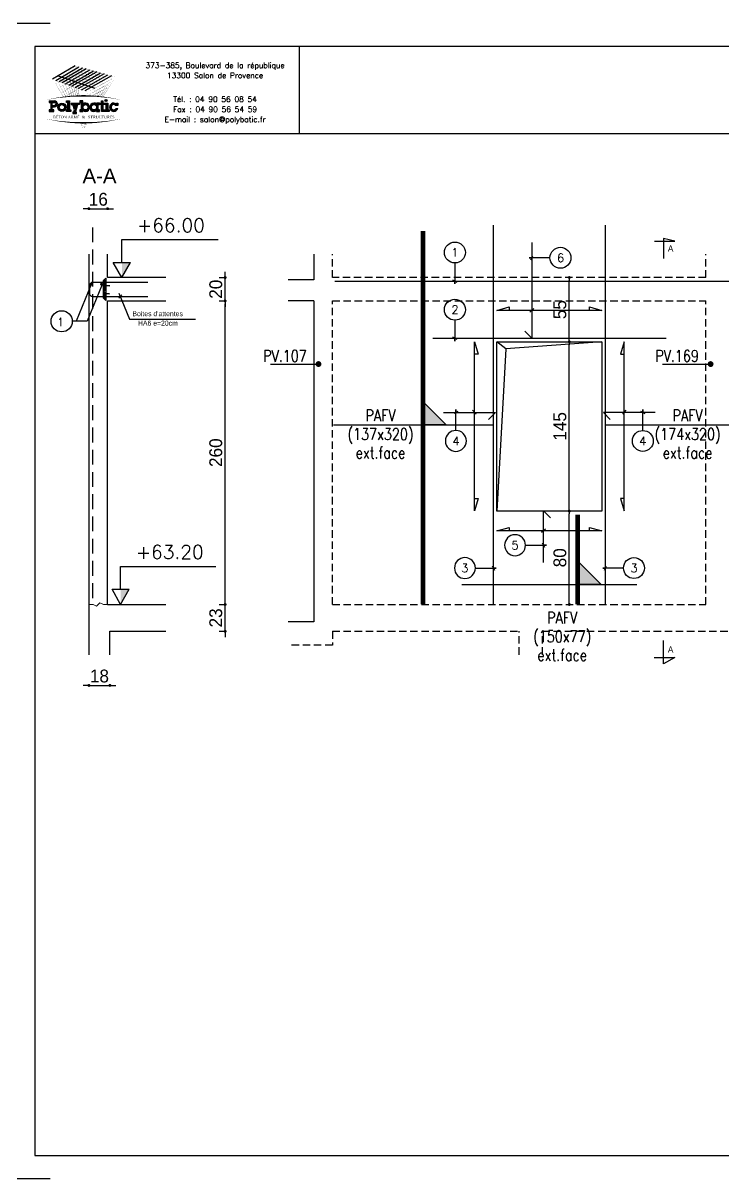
# Model space of a CAD drawing. Header units: metres. Extents: x -5618 to 118954, y -306 to 4637.
# Drawn here: x 21124 to 21724, y 604 to 1594 of the extents above; entities that cross this region are included whole.
import ezdxf
from ezdxf.enums import TextEntityAlignment as Align

# ---------------------------------------------------------------- set-up
doc = ezdxf.new("R2010")
doc.units = ezdxf.units.M
doc.linetypes.add('CACHE', pattern=[9.525, 6.35, -3.175])
doc.linetypes.add('CACHEX2', pattern=[19.05, 12.7, -6.35])
for name, color, linetype in [('COTATION', 1, 'Continuous'), ('GO-CARTOUCHE', 7, 'Continuous'), ('GO-FER-HA', 140, 'Continuous'), ('GO-TEXTE', 9, 'Continuous'), ('K_ENT_M_Building_V.76', 7, 'Continuous'), ('STR_COTATION', 1, 'Continuous'), ('STR_STA', 30, 'Continuous'), ('STR_TS', 22, 'Continuous'), ('STR_TS_TXT', 7, 'Continuous'), ('STR_VOI-POT', 6, 'Continuous')]:
    doc.layers.add(name, color=color, linetype=linetype)
doc.layers.add('Kofragna_forma', color=7, linetype='Continuous', lineweight=70)
doc.styles.add('GrDimensions', font='simplex.shx')
doc.styles.add('Lucida', font='LSANSI.TTF')
doc.styles.add('POLYBATIC', font='TIMES.TTF')
doc.styles.add('schéma', font='simplex.shx')
doc.styles.add('TEXTE', font='romans.shx')
doc.styles.add('TEXTE TS', font='romans.shx', dxfattribs={"width": 0.7, "oblique": 15})
doc.styles.add('TEXTEBA', font='ARIAL.TTF')
doc.dimstyles.new('COUPE-20', dxfattribs={"dimscale": 0.5, "dimtxt": 22, "dimasz": 5, "dimexe": 0.05, "dimexo": 0, "dimgap": 5, "dimtad": 1, "dimdec": 0, "dimdsep": 46, "dimtxsty": 'Standard', "dimblk1": 'DOT', "dimblk2": 'DOT', "dimsah": 1, "dimcen": 0, "dimdle": 150, "dimclrd": 1, "dimclre": 1, "dimclrt": 7, "dimadec": 0, "dimazin": 0, "dimtfac": 1, "dimtdec": 0, "dimtix": 1, "dimtmove": 2, "dimatfit": 3, "dimldrblk": 'DOT', "dimfxl": 0, "dimtvp": 1, "dimtolj": 1, "dimtzin": 0, "dimarcsym": 0})

# ---------------------------------------------------------------- blocks, each defined once
blk = doc.blocks.new('A$C492E529B')
for color, points in [(140, [(1.413, 0.725, 1), (1.563, 0.725, 1)]), (256, [(-0.938, 0.7), (-1.138, 0.7), (-1.138, 0.6), (-1.038, 0.6), (-1.038, 0.1), (-1.138, 0.1), (-1.138, 0), (-0.838, 0), (-0.838, 0.1), (-0.938, 0.1)]), (256, [(-0.367, 0.45), (-0.268, 0.45), (-0.268, 0.55), (-0.523, 0.55), (-0.523, 0.45), (-0.473, 0.45), (-0.543, 0.253), (-0.612, 0.45), (-0.562, 0.45), (-0.562, 0.55), (-0.818, 0.55), (-0.818, 0.45), (-0.718, 0.45), (-0.595, 0.101), (-0.648, -0.05), (-0.718, -0.05), (-0.718, -0.15), (-0.468, -0.15), (-0.468, -0.05), (-0.543, -0.05)]), (256, [(1.393, 0.55), (1.292, 0.55), (1.292, 0.7), (1.193, 0.7), (1.193, 0.55), (1.093, 0.55), (1.093, 0.45), (1.193, 0.45), (1.193, 0), (1.393, 0), (1.393, 0.1), (1.292, 0.1), (1.292, 0.45), (1.393, 0.45)]), (256, [(1.613, 0.55), (1.413, 0.55), (1.413, 0.45), (1.513, 0.45), (1.513, 0.1), (1.413, 0.1), (1.413, 0), (1.712, 0), (1.712, 0.1), (1.613, 0.1)]), (256, [(2.13, 0.4), (2.283, 0.4), (2.283, 0.55), (2.183, 0.55), (2.183, 0.487, 3.359496), (2.272, 0.2), (2.166, 0.2, -3.125802)])]:
    blk.add_hatch(color=color).paths.add_polyline_path(points)
h = blk.add_hatch(color=256)
h.paths.add_polyline_path([(-1.983, 0.1), (-2.083, 0.1), (-2.083, 0.3), (-1.933, 0.3, 1), (-1.933, 0.7), (-2.283, 0.7), (-2.283, 0.6), (-2.183, 0.6), (-2.183, 0.1), (-2.283, 0.1), (-2.283, 0), (-1.983, 0)])
h.paths.add_polyline_path([(-2.083, 0.4), (-2.083, 0.6), (-1.933, 0.6, -1), (-1.933, 0.4)], flags=16)
h = blk.add_hatch(color=256)
h.paths.add_polyline_path([(-1.158, 0.275, 1), (-1.708, 0.275, 1)])
h.paths.add_polyline_path([(-1.608, 0.275, -1), (-1.258, 0.275, -1)], flags=16)
h = blk.add_hatch(color=256)
h.paths.add_polyline_path([(-0.047, 0.487), (-0.047, 0.7), (-0.248, 0.7), (-0.248, 0.6), (-0.147, 0.6), (-0.147, 0.1), (-0.248, 0.1), (-0.248, 0), (-0.047, 0), (-0.047, 0.063, 2.12132)])
h.paths.add_polyline_path([(-0.047, 0.275, -1), (0.303, 0.275, -1)], flags=16)
h = blk.add_hatch(color=256)
h.paths.add_polyline_path([(1.073, 0.1), (0.973, 0.1), (0.973, 0.45), (1.073, 0.45), (1.073, 0.55), (0.873, 0.55), (0.873, 0.487, 2.12132), (0.873, 0.063), (0.873, 0), (1.073, 0)])
h.paths.add_polyline_path([(0.523, 0.275, -1), (0.873, 0.275, -1)], flags=16)
for p, q in [((-0.595, 0.101), (-0.718, 0.45)), ((-0.648, -0.05), (-0.595, 0.101)), ((-0.543, 0.253), (-0.612, 0.45)), ((-0.543, -0.05), (-0.367, 0.45)), ((-0.543, 0.253), (-0.473, 0.45)), ((0.873, 0.55), (0.873, 0.487)), ((1.073, 0.55), (0.873, 0.55)), ((0.873, 0.063), (0.873, 0)), ((0.973, 0.1), (0.973, 0.45)), ((0.973, 0.45), (1.073, 0.45)), ((1.073, 0.1), (0.973, 0.1)), ((1.073, 0.45), (1.073, 0.55)), ((1.073, 0), (1.073, 0.1)), ((2.166, 0.2), (2.272, 0.2)), ((0.873, 0), (1.073, 0))]:
    blk.add_line(p, q)
for points in [[(-2.283, 0.7), (-1.933, 0.7)], [(-2.283, 0.7), (-2.283, 0.6), (-2.183, 0.6), (-2.183, 0.1), (-2.283, 0.1), (-2.283, 0), (-1.983, 0), (-1.983, 0.1), (-2.083, 0.1), (-2.083, 0.3), (-1.933, 0.3)], [(-2.083, 0.4), (-2.083, 0.6), (-1.933, 0.6)], [(-2.083, 0.4), (-1.933, 0.4)], [(-1.138, 0.7), (-0.938, 0.7), (-0.938, 0.1), (-0.838, 0.1), (-0.838, 0), (-1.138, 0), (-1.138, 0.1), (-1.038, 0.1), (-1.038, 0.6), (-1.138, 0.6), (-1.138, 0.7)], [(-0.818, 0.55), (-0.562, 0.55)], [(-0.818, 0.55), (-0.818, 0.45), (-0.718, 0.45)], [(-0.612, 0.45), (-0.562, 0.45), (-0.562, 0.55)], [(-0.523, 0.55), (-0.268, 0.55), (-0.268, 0.45), (-0.367, 0.45)], [(-0.473, 0.45), (-0.523, 0.45), (-0.523, 0.55)], [(-0.248, 0.7), (-0.248, 0.6), (-0.147, 0.6), (-0.147, 0.1), (-0.248, 0.1), (-0.248, 0), (-0.047, 0), (-0.047, 0.063)], [(-0.047, 0.487), (-0.047, 0.7), (-0.248, 0.7)], [(1.093, 0.55), (1.193, 0.55), (1.193, 0.7), (1.292, 0.7), (1.292, 0.55), (1.393, 0.55), (1.393, 0.45), (1.292, 0.45), (1.292, 0.1), (1.393, 0.1), (1.393, 0), (1.193, 0), (1.193, 0.45), (1.093, 0.45)], [(1.093, 0.45), (1.093, 0.55)], [(1.413, 0.45), (1.413, 0.55), (1.613, 0.55), (1.613, 0.1), (1.712, 0.1), (1.712, 0), (1.413, 0), (1.413, 0.1), (1.513, 0.1), (1.513, 0.45), (1.413, 0.45)], [(2.183, 0.487), (2.183, 0.55), (2.283, 0.55), (2.283, 0.4), (2.13, 0.4)], [(-0.648, -0.05), (-0.718, -0.05), (-0.718, -0.15), (-0.468, -0.15), (-0.468, -0.05), (-0.543, -0.05)]]:
    blk.add_lwpolyline(points)
at = {"color": 140}
blk.add_circle((1.488, 0.725), 0.075, dxfattribs=at)
for centre, radius in [((-1.433, 0.275), 0.275), ((-1.433, 0.275), 0.175), ((0.128, 0.275), 0.175), ((0.698, 0.275), 0.175)]:
    blk.add_circle(centre, radius)
for centre, radius, start, end in [((-1.933, 0.5), 0.2, 270, 90), ((-1.933, 0.5), 0.1, 270, 90), ((0.128, 0.275), 0.275, 230.4788, 129.5212), ((0.698, 0.275), 0.275, 50.4788, 309.5212), ((2.008, 0.275), 0.275, 50.4788, 344.17338), ((2.008, 0.275), 0.175, 45.58469, 334.62307)]:
    blk.add_arc(centre, radius, start, end)
blk = doc.blocks.new('POLYBATIC')
at = {"color": 140}
for p, q in [((-0.43, 3.281), (-1.602, 2.578)), ((-1.435, 2.518), (-0.241, 3.228)), ((-1.268, 2.457), (-0.053, 3.175)), ((0.135, 3.121), (-1.101, 2.397)), ((-0.934, 2.337), (0.323, 3.068)), ((-0.767, 2.276), (0.511, 3.015)), ((-1.309, 2.754), (0.586, 2.109)), ((0.7, 2.962), (-0.6, 2.216)), ((-0.433, 2.156), (0.888, 2.908)), ((1.076, 2.855), (-0.266, 2.095)), ((-0.099, 2.035), (1.264, 2.802)), ((1.452, 2.749), (0.067, 1.974))]:
    blk.add_line(p, q, dxfattribs=at)
for points in [[(-1.016, 2.93, 0.0156, 0, 0), (-0.43, 3.281, 0, 0, 0)], [(0.122, 2.71, 0.0156, 0, 0), (-0.869, 3.018, 0, 0, 0)], [(-0.491, 1.706, 0.0136, 0, 0), (-0.869, 3.018, 0, 0, 0)], [(-0.838, 2.873, 0.0156, 0, 0), (-0.241, 3.228, 0, 0, 0)], [(0.283, 2.803, 0.0156, 0, 0), (-0.723, 3.105, 0, 0, 0)], [(-0.398, 1.71, 0.014, 0, 0), (-0.723, 3.105, 0, 0, 0)], [(-0.661, 2.816, 0.0156, 0, 0), (-0.053, 3.175, 0, 0, 0)], [(0.444, 2.896, 0.0156, 0, 0), (-0.576, 3.193, 0, 0, 0)], [(-0.309, 1.714, 0.0145, 0, 0), (-0.576, 3.193, 0, 0, 0)], [(-0.483, 2.759, 0.0156, 0, 0), (0.135, 3.121, 0, 0, 0)], [(0.605, 2.988, 0.0156, 0, 0), (-0.43, 3.281, 0, 0, 0)], [(-0.225, 1.716, 0.0149, 0, 0), (-0.43, 3.281, 0, 0, 0)], [(-0.305, 2.702, 0.0156, 0, 0), (0.323, 3.068, 0, 0, 0)], [(-0.128, 2.646, 0.0156, 0, 0), (0.511, 3.015, 0, 0, 0)], [(-1.602, 2.578, 0, 0.0156, 0), (-1.016, 2.93, 0, 0, 0)], [(-0.684, 2.246, 0.0156, 0, 0), (-1.602, 2.578, 0, 0, 0)], [(-1.031, 1.66, 0.0111, 0, 0), (-1.602, 2.578, 0, 0, 0)], [(-1.456, 2.344, 0, 0.0156, 0), (-0.923, 2.663, 0, 0, 0)], [(-0.522, 2.339, 0.0156, 0, 0), (-1.455, 2.666, 0, 0, 0)], [(-0.913, 1.673, 0.0116, 0, 0), (-1.455, 2.666, 0, 0, 0)], [(-1.435, 2.518, 0, 0.0156, 0), (-0.838, 2.873, 0, 0, 0)], [(-1.31, 2.109, 0, 0.0156, 0), (-0.831, 2.397, 0, 0, 0)], [(-0.361, 2.432, 0.0156, 0, 0), (-1.309, 2.754, 0, 0, 0)], [(-0.8, 1.684, 0.0121, 0, 0), (-1.309, 2.754, 0, 0, 0)], [(-1.268, 2.457, 0, 0.0156, 0), (-0.661, 2.816, 0, 0, 0)], [(-0.2, 2.524, 0.0156, 0, 0), (-1.162, 2.842, 0, 0, 0)], [(-0.692, 1.693, 0.0126, 0, 0), (-1.162, 2.842, 0, 0, 0)], [(-1.101, 2.397, 0, 0.0156, 0), (-0.483, 2.759, 0, 0, 0)], [(-0.039, 2.617, 0.0156, 0, 0), (-1.016, 2.93, 0, 0, 0)], [(-0.589, 1.7, 0.0131, 0, 0), (-1.016, 2.93, 0, 0, 0)], [(-0.934, 2.337, 0, 0.0156, 0), (-0.305, 2.702, 0, 0, 0)], [(-0.391, 2.983, 0, 0.0156, 0), (-0.923, 2.663, 0, 0, 0)], [(-0.352, 2.685, 0, 0.0156, 0), (-0.831, 2.397, 0, 0, 0)], [(-0.767, 2.276, 0, 0.0156, 0), (-0.128, 2.646, 0, 0, 0)], [(-0.6, 2.216, 0, 0.0156, 0), (0.05, 2.589, 0, 0, 0)], [(-0.433, 2.156, 0, 0.0156, 0), (0.227, 2.532, 0, 0, 0)], [(0.586, 2.109, 0, 0.0156, 0), (-0.361, 2.432, 0, 0, 0)], [(-0.266, 2.095, 0, 0.0156, 0), (0.405, 2.475, 0, 0, 0)], [(0.762, 2.207, 0, 0.0156, 0), (-0.2, 2.524, 0, 0, 0)], [(-0.099, 2.035, 0, 0.0156, 0), (0.582, 2.418, 0, 0, 0)], [(0.937, 2.305, 0, 0.0156, 0), (-0.039, 2.617, 0, 0, 0)], [(0.05, 2.589, 0.0156, 0, 0), (0.7, 2.962, 0, 0, 0)], [(1.113, 2.402, 0, 0.0156, 0), (0.122, 2.71, 0, 0, 0)], [(0.227, 2.532, 0.0156, 0, 0), (0.888, 2.908, 0, 0, 0)], [(1.289, 2.5, 0, 0.0156, 0), (0.283, 2.803, 0, 0, 0)], [(0.405, 2.475, 0.0156, 0, 0), (1.076, 2.855, 0, 0, 0)], [(1.465, 2.598, 0, 0.0156, 0), (0.444, 2.896, 0, 0, 0)], [(0.582, 2.418, 0.0156, 0, 0), (1.264, 2.802, 0, 0, 0)], [(1.641, 2.695, 0, 0.0156, 0), (0.605, 2.988, 0, 0, 0)], [(0.76, 2.362, 0.0156, 0, 0), (1.452, 2.749, 0, 0, 0)], [(0.781, 1.685, 0.00933, 0, 0), (1.113, 2.402, 0, 0, 0)], [(0.852, 2.095, 0.0156, 0, 0), (1.491, 2.45, 0, 0, 0)], [(0.865, 1.678, 0.0103, 0, 0), (1.289, 2.5, 0, 0, 0)], [(0.937, 2.305, 0.0156, 0, 0), (1.641, 2.695, 0, 0, 0)], [(0.942, 1.67, 0.0112, 0, 0), (1.465, 2.598, 0, 0, 0)], [(1.012, 1.663, 0.012, 0, 0), (1.641, 2.695, 0, 0, 0)], [(-1.165, 1.875, 0, 0.0156, 0), (-0.739, 2.131, 0, 0, 0)], [(-1.019, 1.641, 0, 0.0156, 0), (-0.646, 1.864, 0, 0, 0)], [(-0.312, 2.386, 0, 0.0156, 0), (-0.739, 2.131, 0, 0, 0)], [(0.234, 1.914, 0, 0.0156, 0), (-0.684, 2.246, 0, 0, 0)], [(-0.273, 2.088, 0, 0.0156, 0), (-0.646, 1.864, 0, 0, 0)], [(0.41, 2.012, 0, 0.0156, 0), (-0.522, 2.339, 0, 0, 0)], [(0.067, 1.974, 0, 0.0156, 0), (0.76, 2.362, 0, 0, 0)], [(0.213, 1.74, 0, 0.0156, 0), (0.852, 2.095, 0, 0, 0)], [(0.21, 1.716, 0.00323, 0, 0), (0.234, 1.914, 0, 0, 0)], [(0.234, 1.914, 0, 0.0156, 0), (0.937, 2.305, 0, 0, 0)], [(0.349, 1.712, 0.00465, 0, 0), (0.41, 2.012, 0, 0, 0)], [(0.447, 1.708, 0.00693, 0.0156, 0), (0.767, 1.886, 0, 0, 0)], [(0.474, 1.706, 0.00597, 0, 0), (0.586, 2.109, 0, 0, 0)], [(0.587, 1.7, 0.00718, 0, 0), (0.762, 2.207, 0, 0, 0)], [(0.68, 1.675, 0.0156, 0, 0), (1.193, 1.96, 0, 0, 0)], [(0.689, 1.693, 0.0083, 0, 0), (0.937, 2.305, 0, 0, 0)], [(0.765, 1.884, 0.0156, 0, 0), (1.342, 2.205, 0, 0, 0)], [(-1.953, 1.508, 0, 0.0781, -0.053843), (0, 1.719, 0, 0, 0)], [(-0.234, 1.79, 0, 0.00638, 0), (-0.365, 1.711, 0, 0.00638, 0)], [(1.953, 1.508, 0, 0.0781, 0.053843), (0, 1.719, 0, 0, 0)], [(0.96, 1.668, 0.00293, 0, 0), (1.044, 1.715, 0, 0, 0)], [(-1.953, 0.523, 0, 0.0781, 0.053843), (0, 0.312, 0, 0, 0)], [(0, 0, 0, 0.00381, 0), (-0.195, 0.315, 0, 0.00381, 0)], [(0, 0, 0, 0.00368, 0), (-0.171, 0.314, 0, 0.00368, 0)], [(0, 0, 0, 0.00356, 0), (-0.149, 0.314, 0, 0.00356, 0)], [(0, 0, 0, 0.00345, 0), (-0.128, 0.313, 0, 0.00345, 0)], [(0, 0, 0, 0.00334, 0), (-0.109, 0.313, 0, 0.00334, 0)], [(0, 0, 0, 0.00324, 0), (-0.09, 0.313, 0, 0.00324, 0)], [(0, 0, 0, 0.00315, 0), (-0.073, 0.313, 0, 0.00315, 0)], [(0, 0, 0, 0.00306, 0), (-0.056, 0.313, 0, 0.00306, 0)], [(0, 0, 0, 0.00306, 0), (-0.056, 0.313, 0, 0.00306, 0)], [(0, 0, 0, 0.00298, 0), (-0.041, 0.313, 0, 0.00298, 0)], [(1.953, 0.523, 0, 0.0781, -0.053843), (0, 0.312, 0, 0, 0)], [(0, 0, 0, 0.0051, 0), (0.038, 0.313, 0, 0.0051, 0)], [(0, 0, 0, 0.00425, 0), (0.127, 0.313, 0, 0.00425, 0)], [(0, 0, 0, 0.00408, 0), (0.145, 0.314, 0, 0.00408, 0)], [(0, 0, 0, 0.00392, 0), (0.162, 0.314, 0, 0.00392, 0)], [(0, 0, 0, 0.00378, 0), (0.177, 0.314, 0, 0.00378, 0)], [(0, 0, 0, 0.00365, 0), (0.191, 0.315, 0, 0.00365, 0)], [(0, 0, 0, 0.00486, 0), (0.064, 0.313, 0, 0.00486, 0)], [(0, 0, 0, 0.00464, 0), (0.087, 0.313, 0, 0.00464, 0)], [(0, 0, 0, 0.00443, 0), (0.108, 0.313, 0, 0.00443, 0)]]:
    blk.add_lwpolyline(points, format="xyseb", dxfattribs=at)
at = {"color": 5, "xscale": 0.78125, "yscale": 0.78125, "zscale": 0.78125}
blk.add_blockref('A$C492E529B', (0, 0.91), dxfattribs=at)
at = {"lineweight": 60, "style": 'POLYBATIC'}
for s, p in [('BÉTON ARMÉ', (-1.587, 0.547)), ('STRUCTURES', (0.24, 0.547))]:
    blk.add_text(s, height=0.1406, dxfattribs=at).set_placement(p)
at = {"color": 140, "style": 'POLYBATIC'}
blk.add_text('&', height=0.141, dxfattribs=at).set_placement((0, 0.547), align=Align.CENTER)
blk = doc.blocks.new('ime')
at = {"layer": 'COTATION', "const_width": 2.5}
blk.add_lwpolyline([(1.25, 0, -1), (-1.25, 0, -1)], format="xyb", close=True, dxfattribs=at)
at = {"layer": 'COTATION'}
blk.add_lwpolyline([(41.09, 0), (0, 0)], dxfattribs=at)
at = {"layer": 'COTATION', "color": 7, "style": 'TEXTE TS', "width": 0.8}
blk.add_attdef('NAME', (9.08, 2), '', height=10, dxfattribs=at)
blk = doc.blocks.new('_DOT')
at = {"color": 0, "linetype": 'ByBlock'}
blk.add_line((-0.5, 0), (-1, 0), dxfattribs=at)
at = {"color": 0, "linetype": 'ByBlock', "const_width": 0.5}
blk.add_lwpolyline([(-0.25, 0, 1), (0.25, 0, 1)], format="xyb", close=True, dxfattribs=at)
blk = doc.blocks.new('*D857')
at = {"layer": 'COTATION', "color": 1, "lineweight": -2, "ltscale": 4.5}
for p, q in [((21297.35, 1098.29), (21297.35, 1100.79)), ((21292.35, 1095.79), (21297.38, 1095.79)), ((21297.35, 1072.79), (21297.35, 1095.79)), ((21292.35, 1072.79), (21297.38, 1072.79)), ((21297.35, 1070.29), (21297.35, 1067.79))]:
    blk.add_line(p, q, dxfattribs=at)
at = {"layer": 'DEFPOINTS', "color": 0, "lineweight": -3, "ltscale": 4.5}
for p in [(21246.64, 1095.79), (21297.35, 1095.79), (21246.64, 1072.79)]:
    blk.add_point(p, dxfattribs=at)
at = {"layer": 'COTATION', "color": 1, "lineweight": -2, "ltscale": 4.5, "xscale": 2.5, "yscale": 2.5, "zscale": 2.5}
for p, rotation in [((21297.35, 1095.79), 270), ((21297.35, 1072.79), 90)]:
    blk.add_blockref('_DOT', p, dxfattribs=dict(at, rotation=rotation))
at = {"layer": 'COTATION', "color": 7, "lineweight": -3, "ltscale": 4.5, "insert": (21289.35, 1084.29), "char_height": 11, "attachment_point": 5, "rotation": 90}
blk.add_mtext('\\A1;23', dxfattribs=at)
blk = doc.blocks.new('*D858')
at = {"layer": 'COTATION', "color": 1, "lineweight": -2, "ltscale": 4.5}
for p, q in [((21292.35, 1355.79), (21297.38, 1355.79)), ((21297.35, 1098.29), (21297.35, 1353.29)), ((21292.35, 1095.79), (21297.38, 1095.79))]:
    blk.add_line(p, q, dxfattribs=at)
at = {"layer": 'DEFPOINTS', "color": 0, "lineweight": -3, "ltscale": 4.5}
for p in [(21246.64, 1355.79), (21297.35, 1355.79), (21246.64, 1095.79)]:
    blk.add_point(p, dxfattribs=at)
at = {"layer": 'COTATION', "color": 1, "lineweight": -2, "ltscale": 4.5, "xscale": 2.5, "yscale": 2.5, "zscale": 2.5}
for p, rotation in [((21297.35, 1355.79), 90), ((21297.35, 1095.79), 270)]:
    blk.add_blockref('_DOT', p, dxfattribs=dict(at, rotation=rotation))
at = {"layer": 'COTATION', "color": 7, "lineweight": -3, "ltscale": 4.5, "insert": (21289.35, 1225.79), "char_height": 11, "attachment_point": 5, "rotation": 90}
blk.add_mtext('\\A1;260', dxfattribs=at)
blk = doc.blocks.new('*D859')
at = {"layer": 'COTATION', "color": 1, "lineweight": -2, "ltscale": 4.5}
for p, q in [((21297.35, 1378.29), (21297.35, 1380.79)), ((21292.35, 1375.79), (21297.38, 1375.79)), ((21297.35, 1355.79), (21297.35, 1375.79)), ((21292.35, 1355.79), (21297.38, 1355.79)), ((21297.35, 1353.29), (21297.35, 1350.79))]:
    blk.add_line(p, q, dxfattribs=at)
at = {"layer": 'DEFPOINTS', "color": 0, "lineweight": -3, "ltscale": 4.5}
for p in [(21246.64, 1375.79), (21297.35, 1375.79), (21246.64, 1355.79)]:
    blk.add_point(p, dxfattribs=at)
at = {"layer": 'COTATION', "color": 1, "lineweight": -2, "ltscale": 4.5, "xscale": 2.5, "yscale": 2.5, "zscale": 2.5}
for p, rotation in [((21297.35, 1375.79), 270), ((21297.35, 1355.79), 90)]:
    blk.add_blockref('_DOT', p, dxfattribs=dict(at, rotation=rotation))
at = {"layer": 'COTATION', "color": 7, "lineweight": -3, "ltscale": 4.5, "insert": (21289.35, 1365.79), "char_height": 11, "attachment_point": 5, "rotation": 90}
blk.add_mtext('\\A1;20', dxfattribs=at)
blk = doc.blocks.new('stab')
at = {"layer": 'STR_STA'}
h = blk.add_hatch(dxfattribs=at)
h.set_pattern_fill('ANSI31', color=9, scale=6.075, angle=-540, style=0)
h.set_pattern_definition([(315, (-54992.6584, 395894.73794), (-0.536959212, -0.536959212), [])])
h.paths.add_polyline_path([(8.55, 0), (6.53, -2.03), (4.9, -2.03), (4.9, 0)])
h.paths.add_polyline_path([(4.9, 0), (4.9, -2.03), (1.75, -2.03), (1.95, 0)])
h.paths.add_polyline_path([(1.41, 0), (1.73, -2.03), (-8.03, -2.03), (-7.82, 0)])
h.paths.add_polyline_path([(-8.11, -1.56), (-9.67, 0), (-8.25, 0)])
at = {"layer": 'STR_STA', "color": 1}
blk.add_lwpolyline([(-5.93, 36.01), (-5.93, 0.57), (-5.93, -11.07, 0.414214), (-2.89, -14.1), (3.18, -14.1, 0.414214), (6.22, -11.07), (6.22, 36.01)], format="xyb", dxfattribs=at)
blk.add_lwpolyline([(-7.65, -2.03), (-9.67, 0), (9.67, 0), (7.65, -2.03)], close=True, dxfattribs=at)
blk.add_lwpolyline([(-3.88, 0), (-3.68, -2.22), (-3.09, 3.47), (-3.09, 0), (3.09, 0), (3.42, -2.09), (3.94, 3.21), (3.94, 0)], dxfattribs=at)
at = {"layer": 'STR_STA', "color": 6, "linetype": 'Continuous', "const_width": 1.2}
for points in [[(-3.75, -3.69, -1), (-4.95, -3.69, -1)], [(-3.64, -12.3, -1), (-4.84, -12.3, -1)]]:
    blk.add_lwpolyline(points, format="xyb", close=True, dxfattribs=at)
blk = doc.blocks.new('*D860')
at = {"layer": 'DEFPOINTS', "color": 0, "lineweight": -3, "ltscale": 4.5}
for p in [(21196.64, 1434.77), (21180.64, 1395.79, 187.69), (21196.64, 1395.79, 187.69)]:
    blk.add_point(p, dxfattribs=at)
at = {"layer": 'STR_COTATION', "color": 1, "lineweight": -2, "ltscale": 4.5}
for p, q in [((21178.14, 1434.77), (21175.64, 1434.77)), ((21180.64, 1434.78), (21180.64, 1434.8)), ((21180.64, 1434.77), (21196.64, 1434.77)), ((21196.64, 1434.78), (21196.64, 1434.8)), ((21199.14, 1434.77), (21201.64, 1434.77))]:
    blk.add_line(p, q, dxfattribs=at)
at = {"layer": 'STR_COTATION', "color": 1, "lineweight": -2, "ltscale": 4.5, "xscale": 2.5, "yscale": 2.5, "zscale": 2.5}
blk.add_blockref('_DOT', (21180.64, 1434.77), dxfattribs=at)
at = {"layer": 'STR_COTATION', "color": 1, "lineweight": -2, "ltscale": 4.5, "xscale": 2.5, "yscale": 2.5, "zscale": 2.5, "rotation": 180}
blk.add_blockref('_DOT', (21196.64, 1434.77), dxfattribs=at)
at = {"layer": 'STR_COTATION', "color": 7, "lineweight": -3, "ltscale": 4.5, "insert": (21188.64, 1442.77), "char_height": 11, "attachment_point": 5}
blk.add_mtext('\\A1;16', dxfattribs=at)
blk = doc.blocks.new('*D861')
at = {"layer": 'DEFPOINTS', "color": 0, "lineweight": -3, "ltscale": 4.5}
for p in [(21180.64, 1060.32, 187.69), (21198.54, 1060.32, 187.69), (21198.54, 1026.46)]:
    blk.add_point(p, dxfattribs=at)
at = {"layer": 'STR_COTATION', "color": 1, "lineweight": -2, "ltscale": 4.5}
for p, q in [((21178.14, 1026.46), (21175.64, 1026.46)), ((21180.64, 1026.46), (21198.54, 1026.46)), ((21180.64, 1026.44), (21180.64, 1026.43)), ((21198.54, 1026.44), (21198.54, 1026.43)), ((21201.04, 1026.46), (21203.54, 1026.46))]:
    blk.add_line(p, q, dxfattribs=at)
at = {"layer": 'STR_COTATION', "color": 1, "lineweight": -2, "ltscale": 4.5, "xscale": 2.5, "yscale": 2.5, "zscale": 2.5}
blk.add_blockref('_DOT', (21180.64, 1026.46), dxfattribs=at)
at = {"layer": 'STR_COTATION', "color": 1, "lineweight": -2, "ltscale": 4.5, "xscale": 2.5, "yscale": 2.5, "zscale": 2.5, "rotation": 180}
blk.add_blockref('_DOT', (21198.54, 1026.46), dxfattribs=at)
at = {"layer": 'STR_COTATION', "color": 7, "lineweight": -3, "ltscale": 4.5, "insert": (21189.59, 1034.46), "char_height": 11, "attachment_point": 5}
blk.add_mtext('\\A1;18', dxfattribs=at)
blk = doc.blocks.new('A$C6F247267')
blk.add_hatch(color=256).paths.add_polyline_path([(0, -0.2), (-0.2, 0), (0, 0)])
blk.add_lwpolyline([(-0.2, 0), (0, 0), (0, -0.2), (-0.2, 0)])
blk = doc.blocks.new('mrega')
at = {"layer": 'STR_TS_TXT', "style": 'TEXTE TS', "width": 0.8}
for tag, p in [('ST10', (14.48, 0)), ('DIM', (14.48, -16)), ('NOTE', (14.48, -32))]:
    blk.add_attdef(tag, text='', height=10, dxfattribs=at).set_placement(p, align=Align.CENTER)
blk = doc.blocks.new('*D862')
at = {"layer": 'DEFPOINTS', "color": 0, "lineweight": -3, "ltscale": 4.5}
for p in [(21592.25, 1175.79), (21620.27, 1175.79, 187.69), (21616.74, 1095.79, 187.69)]:
    blk.add_point(p, dxfattribs=at)
at = {"layer": 'STR_COTATION', "color": 1, "lineweight": -2, "ltscale": 4.5}
for p, q in [((21592.23, 1175.79), (21592.22, 1175.79)), ((21592.25, 1098.29), (21592.25, 1173.29)), ((21592.23, 1095.79), (21592.22, 1095.79))]:
    blk.add_line(p, q, dxfattribs=at)
at = {"layer": 'STR_COTATION', "color": 1, "lineweight": -2, "ltscale": 4.5, "xscale": 2.5, "yscale": 2.5, "zscale": 2.5}
for p, rotation in [((21592.25, 1175.79), 90), ((21592.25, 1095.79), 270)]:
    blk.add_blockref('_DOT', p, dxfattribs=dict(at, rotation=rotation))
at = {"layer": 'STR_COTATION', "color": 7, "lineweight": -3, "ltscale": 4.5, "insert": (21584.25, 1135.79), "char_height": 11, "attachment_point": 5, "rotation": 90}
blk.add_mtext('\\A1;80', dxfattribs=at)
blk = doc.blocks.new('*D863')
at = {"layer": 'DEFPOINTS', "color": 0, "lineweight": -3, "ltscale": 4.5}
for p in [(21592.25, 1320.79), (21620.27, 1320.79, 187.69), (21620.27, 1175.79, 187.69)]:
    blk.add_point(p, dxfattribs=at)
at = {"layer": 'STR_COTATION', "color": 1, "lineweight": -2, "ltscale": 4.5}
for p, q in [((21592.23, 1320.79), (21592.22, 1320.79)), ((21592.25, 1178.29), (21592.25, 1318.29)), ((21592.23, 1175.79), (21592.22, 1175.79))]:
    blk.add_line(p, q, dxfattribs=at)
at = {"layer": 'STR_COTATION', "color": 1, "lineweight": -2, "ltscale": 4.5, "xscale": 2.5, "yscale": 2.5, "zscale": 2.5}
for p, rotation in [((21592.25, 1320.79), 90), ((21592.25, 1175.79), 270)]:
    blk.add_blockref('_DOT', p, dxfattribs=dict(at, rotation=rotation))
at = {"layer": 'STR_COTATION', "color": 7, "lineweight": -3, "ltscale": 4.5, "insert": (21584.25, 1248.29), "char_height": 11, "attachment_point": 5, "rotation": 90}
blk.add_mtext('\\A1;145', dxfattribs=at)
blk = doc.blocks.new('*D864')
at = {"layer": 'DEFPOINTS', "color": 0, "lineweight": -3, "ltscale": 4.5}
for p in [(21592.25, 1375.79), (21620.27, 1375.79, 187.69), (21620.27, 1320.79, 187.69)]:
    blk.add_point(p, dxfattribs=at)
at = {"layer": 'STR_COTATION', "color": 1, "lineweight": -2, "ltscale": 4.5}
for p, q in [((21592.23, 1375.79), (21592.22, 1375.79)), ((21592.25, 1323.29), (21592.25, 1373.29)), ((21592.23, 1320.79), (21592.22, 1320.79))]:
    blk.add_line(p, q, dxfattribs=at)
at = {"layer": 'STR_COTATION', "color": 1, "lineweight": -2, "ltscale": 4.5, "xscale": 2.5, "yscale": 2.5, "zscale": 2.5}
for p, rotation in [((21592.25, 1375.79), 90), ((21592.25, 1320.79), 270)]:
    blk.add_blockref('_DOT', p, dxfattribs=dict(at, rotation=rotation))
at = {"layer": 'STR_COTATION', "color": 7, "lineweight": -3, "ltscale": 4.5, "insert": (21584.25, 1348.29), "char_height": 11, "attachment_point": 5, "rotation": 90}
blk.add_mtext('\\A1;55', dxfattribs=at)

msp = doc.modelspace()

# ---------------------------------------------------------------- linework, layer by layer
at = {"color": 7, "linetype": 'Continuous', "lineweight": -3}
for p, q in [((21201.46, 1388.79, 187.69), (21216.21, 1388.79, 187.69)), ((21208.84, 1375.79, 187.69), (21201.46, 1388.79, 187.69)), ((21201.46, 1388.79, 187.69), (21216.21, 1388.79, 187.69)), ((21208.84, 1375.79, 187.69), (21201.46, 1388.79, 187.69)), ((21208.84, 1375.79, 187.69), (21216.21, 1388.79, 187.69)), ((21208.84, 1375.79, 187.69), (21216.21, 1388.79, 187.69)), ((21200.41, 1108.79, 187.69), (21215.16, 1108.79, 187.69)), ((21207.78, 1095.79, 187.69), (21200.41, 1108.79, 187.69)), ((21200.41, 1108.79, 187.69), (21215.16, 1108.79, 187.69)), ((21207.78, 1095.79, 187.69), (21200.41, 1108.79, 187.69)), ((21207.78, 1095.79, 187.69), (21215.16, 1108.79, 187.69)), ((21207.78, 1095.79, 187.69), (21215.16, 1108.79, 187.69))]:
    msp.add_line(p, q, dxfattribs=at)
for points in [[(21114.2, 1560.38), (21114.2, 1593.71), (21147.53, 1593.71)], [(21360.84, 1573.71), (21360.84, 1498.77)], [(22494.06, 1498.77), (21134.19, 1498.77)], [(21147.53, 603.81), (21114.2, 603.81), (21114.2, 637.14)]]:
    msp.add_lwpolyline(points)
msp.add_lwpolyline([(21134.19, 1573.71), (21134.19, 623.81), (22494.06, 623.81), (22494.06, 1573.71)], close=True)
at = {"lineweight": 18, "elevation": 187.69}
msp.add_lwpolyline([(21180.64, 1095.79), (21184.1, 1095.79), (21187.12, 1094.36), (21189.87, 1097.13), (21193.03, 1095.79), (21196.64, 1095.79)], dxfattribs=at)
at = {"color": 7, "linetype": 'Continuous', "lineweight": -3}
for points in [[(21216.21, 1388.79, 187.69), (21208.84, 1375.79, 187.69), (21208.84, 1388.76, 187.69)], [(21216.21, 1388.79, 187.69), (21208.84, 1375.79, 187.69), (21208.84, 1388.76, 187.69)], [(21215.16, 1108.79, 187.69), (21207.78, 1095.79, 187.69), (21207.78, 1108.75, 187.69)], [(21215.16, 1108.79, 187.69), (21207.78, 1095.79, 187.69), (21207.78, 1108.75, 187.69)]]:
    msp.add_solid(points, dxfattribs=at)
at = {"layer": 'COTATION'}
for p, q in [((21558.58, 1346.2, 281.53), (21561.93, 1349.15, 281.53)), ((21512.33, 1258.87, 281.53), (21509.38, 1262.22, 281.53)), ((21638.04, 1258.87, 281.53), (21640.99, 1262.22, 281.53)), ((21571.89, 1160.3, 281.53), (21568.54, 1157.35, 281.53))]:
    msp.add_line(p, q, dxfattribs=at)
at = {"layer": 'COTATION', "elevation": 187.69}
for points in [[(21609.71, 1347.67), (21609.71, 1350.67), (21620.27, 1347.67), (21530.27, 1347.67), (21540.82, 1350.67), (21540.82, 1347.67)], [(21511.08, 1186.62), (21514.08, 1186.62), (21511.08, 1176.07), (21511.08, 1320.79), (21514.08, 1310.23), (21511.08, 1310.23)], [(21639.29, 1186.62), (21636.29, 1186.62), (21639.29, 1176.07), (21639.29, 1320.79), (21636.29, 1310.23), (21639.29, 1310.23)], [(21609.71, 1158.83), (21609.71, 1161.83), (21620.27, 1158.83), (21530.27, 1158.83), (21540.82, 1161.83), (21540.82, 1158.83)]]:
    msp.add_lwpolyline(points, dxfattribs=at)
at = {"layer": 'GO-CARTOUCHE', "color": 2, "ltscale": 3}
msp.add_line((21208.93, 1360.98, 187.69), (21206.12, 1358.01, 187.69), dxfattribs=at)
at = {"layer": 'GO-CARTOUCHE', "color": 2, "ltscale": 3, "elevation": 187.69}
msp.add_lwpolyline([(21206.33, 1362.49), (21215.29, 1340.08), (21271.99, 1340.08)], dxfattribs=at)
at = {"layer": 'GO-FER-HA'}
for points, elevation in [([(21494.19, 1388.26, -512.322006), (21494.26, 1388.26), (21494.26, 1370.39), (21494.26, 1372.79), (21495.96, 1371.89), (21492.57, 1373.69)], 187.69), ([(21575.72, 1392.76, -512.322006), (21575.72, 1392.69), (21557.86, 1392.69), (21560.26, 1392.69), (21559.36, 1390.99), (21561.15, 1394.39)], 281.53), ([(21494.19, 1339.26, -512.322006), (21494.26, 1339.26), (21494.26, 1321.39), (21494.26, 1323.79), (21495.96, 1322.89), (21492.57, 1324.68)], 93.84), ([(21495.05, 1244.83, 512.322006), (21495.12, 1244.83), (21495.12, 1262.69), (21495.12, 1260.29), (21496.81, 1261.19), (21493.42, 1259.4)], 281.53), ([(21655.32, 1244.83, -512.322006), (21655.25, 1244.83), (21655.25, 1262.69), (21655.25, 1260.29), (21653.56, 1261.19), (21656.95, 1259.4)], 281.53), ([(21554.75, 1146.57, 512.322006), (21554.75, 1146.5), (21572.61, 1146.5), (21570.21, 1146.5), (21571.11, 1144.8), (21569.32, 1148.2)], 281.53), ([(21511.8, 1127.01, 512.322006), (21511.8, 1126.94), (21529.67, 1126.94), (21527.27, 1126.94), (21528.16, 1125.24), (21526.37, 1128.63)], 306.24), ([(21638.73, 1127.01, -512.322006), (21638.73, 1126.94), (21620.87, 1126.94), (21623.27, 1126.94), (21622.37, 1125.24), (21624.16, 1128.63)], 306.24)]:
    msp.add_lwpolyline(points, format="xyb", dxfattribs=dict(at, elevation=elevation))
at = {"layer": 'GO-FER-HA', "elevation": 187.69}
for points in [[(21191.94, 1369.96), (21179.06, 1338.32), (21166.32, 1338.32)], [(21182.61, 1369.96), (21169.73, 1338.32), (21166.32, 1338.32)]]:
    msp.add_lwpolyline(points, dxfattribs=at)
at = {"layer": 'GO-FER-HA'}
msp.add_circle((21157.26, 1338.32, 187.69), 9.06, dxfattribs=at)
at = {"layer": 'GO-TEXTE', "elevation": 187.69, "flags": 128}
for points in [[(21665.15, 1406.86), (21682.8, 1406.85), (21673.12, 1409.14), (21673.11, 1392.22)], [(21665.13, 1050.28), (21682.77, 1050.28), (21673.1, 1045), (21673.1, 1064.92)]]:
    msp.add_lwpolyline(points, dxfattribs=at)
at = {"layer": 'K_ENT_M_Building_V.76', "color": 30, "linetype": 'Continuous', "lineweight": -3}
for p, q in [((21208.84, 1388.79, 187.69), (21208.84, 1408.29, 187.69)), ((21208.84, 1408.29, 187.69), (21215.34, 1408.29, 187.69)), ((21208.84, 1388.79, 187.69), (21208.84, 1408.29, 187.69)), ((21208.84, 1408.29, 187.69), (21215.34, 1408.29, 187.69)), ((21215.34, 1408.29, 187.69), (21291.48, 1408.29, 187.69)), ((21215.34, 1408.29, 187.69), (21291.48, 1408.29, 187.69)), ((21207.78, 1108.79, 187.69), (21207.78, 1128.29, 187.69)), ((21207.78, 1128.29, 187.69), (21214.28, 1128.29, 187.69)), ((21207.78, 1108.79, 187.69), (21207.78, 1128.29, 187.69)), ((21207.78, 1128.29, 187.69), (21214.28, 1128.29, 187.69)), ((21214.28, 1128.29, 187.69), (21277.58, 1128.29, 187.69)), ((21214.28, 1128.29, 187.69), (21289.25, 1128.29, 187.69))]:
    msp.add_line(p, q, dxfattribs=at)
at = {"layer": 'Kofragna_forma', "color": 4, "lineweight": -3}
for p, q in [((21180.64, 1395.79, 187.69), (21180.64, 1052.79, 187.69)), ((21196.64, 1375.79, 187.69), (21196.64, 1395.79, 187.69)), ((21373.27, 1395.79, 187.69), (21373.27, 1373.79, 187.69)), ((21246.64, 1375.79, 187.69), (21196.64, 1375.79, 187.69)), ((21373.27, 1373.79, 187.69), (21351.47, 1373.79, 187.69)), ((21196.64, 1095.79, 187.69), (21196.64, 1355.79, 187.69)), ((21196.64, 1355.79, 187.69), (21246.64, 1355.79, 187.69)), ((21373.27, 1355.79, 187.69), (21351.47, 1355.79, 187.69)), ((21373.27, 1355.79, 187.69), (21373.27, 1156.79, 187.69)), ((21373.26, 1156.79, 187.69), (21373.26, 1080.79, 187.69)), ((21196.64, 1095.79, 187.69), (21246.64, 1095.79, 187.69)), ((21373.27, 1080.79, 187.69), (21351.47, 1080.79, 187.69)), ((21198.54, 1072.79, 187.69), (21246.64, 1072.79, 187.69)), ((21198.54, 1052.79, 187.69), (21198.54, 1072.79, 187.69))]:
    msp.add_line(p, q, dxfattribs=at)
at = {"layer": 'Kofragna_forma', "linetype": 'CACHE', "lineweight": -3}
for p, q in [((21389.27, 1375.79, 187.69), (21389.27, 1395.79, 187.69)), ((21709.27, 1375.79, 187.69), (21709.27, 1395.79, 187.69)), ((21709.27, 1375.79, 187.69), (21389.27, 1375.79, 187.69)), ((21389.27, 1095.79, 187.69), (21389.27, 1355.79, 187.69)), ((21389.27, 1355.79, 187.69), (21709.27, 1355.79, 187.69)), ((21709.27, 1095.79, 187.69), (21709.27, 1355.79, 187.69)), ((21389.27, 1095.79, 187.69), (21709.27, 1095.79, 187.69)), ((21389.27, 1072.79, 187.69), (21549.27, 1072.79, 187.69)), ((21389.27, 1072.79, 187.69), (21389.27, 1060.79, 187.69)), ((21549.27, 1052.79, 187.69), (21549.27, 1072.79, 187.69)), ((21569.27, 1052.79, 187.69), (21569.27, 1072.79, 187.69)), ((21569.27, 1072.79, 187.69), (21830.27, 1072.79, 187.69)), ((21389.27, 1060.79, 187.69), (21351.47, 1060.79, 187.69))]:
    msp.add_line(p, q, dxfattribs=at)
at = {"layer": 'Kofragna_forma', "color": 4, "lineweight": -3}
for points, elevation in [([(21530.27, 1320.79), (21620.27, 1320.79), (21620.27, 1175.79), (21530.27, 1175.79), (21530.27, 1320.79)], 187.69), ([(21620.27, 1320.79), (21537.91, 1314.67), (21530.27, 1175.79)], 187.69), ([(21537.91, 1314.67), (21530.27, 1320.79)], 93.84)]:
    msp.add_lwpolyline(points, dxfattribs=dict(at, elevation=elevation))
at = {"layer": 'STR_TS', "linetype": 'CACHE', "ltscale": 2, "const_width": 4}
for points, elevation in [([(21466.78, 1095.79), (21466.78, 1415.79)], 187.69), ([(21599.55, 1095.79), (21599.55, 1172.79)], 281.53)]:
    msp.add_lwpolyline(points, dxfattribs=dict(at, elevation=elevation))
at = {"layer": 'STR_TS', "color": 3}
for points, elevation in [([(21390.27, 1249.64), (21527.27, 1249.64)], 187.69), ([(21623.27, 1249.64), (21797.27, 1249.64)], 187.69), ([(21500.27, 1112.98), (21650.27, 1112.98)], 281.53)]:
    msp.add_lwpolyline(points, dxfattribs=dict(at, elevation=elevation))
at = {"layer": 'STR_VOI-POT'}
for p, q in [((21527.27, 1095.79, 281.53), (21527.27, 1420.79, 281.53)), ((21623.27, 1095.79, 281.53), (21623.27, 1420.79, 281.53)), ((21391.27, 1372.79, 187.69), (22301.22, 1372.79, 187.69)), ((21475.27, 1323.79, 93.84), (21675.27, 1323.79, 93.84))]:
    msp.add_line(p, q, dxfattribs=at)
at = {"layer": 'STR_VOI-POT', "color": 1, "linetype": 'CACHEX2', "elevation": 187.69}
msp.add_lwpolyline([(21183.64, 1418.79), (21183.64, 1095.79)], dxfattribs=at)
at = {"layer": 'STR_VOI-POT', "elevation": 281.53}
for points in [[(21560.26, 1405.91), (21560.26, 1323.79), (21554.27, 1329.77)], [(21484.59, 1260.29), (21528.92, 1260.29), (21522.94, 1254.31)], [(21665.78, 1260.29), (21621.45, 1260.29), (21627.43, 1254.31)], [(21570.21, 1131.67), (21570.21, 1176), (21576.2, 1170.01)]]:
    msp.add_lwpolyline(points, dxfattribs=at)

# ---------------------------------------------------------------- block references
at = {"xscale": 16.49835000000894, "yscale": 16.49834999989253, "zscale": 16.49835000000003}
msp.add_blockref('POLYBATIC', (21175.96, 1503.09), dxfattribs=at)
at = {"layer": 'COTATION'}
ref = msp.add_blockref('ime', (21377.33, 1301.69, 187.69), dxfattribs=dict(at, xscale=-1))
ref.add_attrib('NAME', 'PV.107', (21329.94, 1303.69, 187.69), dxfattribs={"color": 7, "height": 10, "style": 'TEXTE TS', "width": 0.8})
ref = msp.add_blockref('ime', (21713.37, 1301.69, 187.69), dxfattribs=dict(at, xscale=-1))
ref.add_attrib('NAME', 'PV.169', (21665.97, 1303.69, 187.69), dxfattribs={"color": 7, "height": 10, "style": 'TEXTE TS', "width": 0.8})
at = {"layer": 'STR_STA', "zscale": 0.001000000000004775, "rotation": 270}
msp.add_blockref('stab', (21195.06, 1365.72, 187.69), dxfattribs=at)
at = {"layer": 'STR_TS', "xscale": 100, "yscale": 100, "zscale": 100, "rotation": 180}
for p in [(21466.78, 1249.64, 187.69), (21599.55, 1112.98, 281.53)]:
    msp.add_blockref('A$C6F247267', p, dxfattribs=at)
at = {"layer": 'STR_TS_TXT'}
for p, values in [((21415.99, 1252.69, 281.53), {'NOTE': 'ext.face', 'ST10': 'PAFV', 'DIM': '(137x320)'}), ((21679.14, 1252.69, 281.53), {'NOTE': 'ext.face', 'ST10': 'PAFV', 'DIM': '(174x320)'}), ((21571.67, 1079.41, 469.22), {'NOTE': 'ext.face', 'ST10': 'PAFV', 'DIM': '(150x77)'})]:
    msp.add_blockref('mrega', p, dxfattribs=at).add_auto_attribs(values)

# ---------------------------------------------------------------- texts
at = {"style": 'schéma'}
for s, p in [('373-385, Boulevard de la république', (21288.72, 1555.18)), ('13300 Salon de Provence', (21288.72, 1546.55)), ('Tél. : 04 90 56 08 54', (21288.72, 1526.16)), ('Fax : 04 90 56 54 59', (21288.72, 1517.53)), ('E-mail : salon@polybatic.fr', (21288.72, 1508.9))]:
    msp.add_text(s, height=4.6662, dxfattribs=at).set_placement(p, align=Align.CENTER)
at = {"layer": 'GO-FER-HA', "style": 'TEXTE'}
for s, p in [('1', (21494.26, 1397.31, 281.69)), ('6', (21584.78, 1392.69, 375.53)), ('2', (21494.26, 1348.31, 187.84)), ('1', (21156.33, 1337.63, 94)), ('4', (21655.25, 1235.77, 375.53)), ('3', (21647.79, 1126.94, 400.24))]:
    msp.add_text(s, height=7.2, rotation=360, dxfattribs=at).set_placement(p, align=Align.MIDDLE_CENTER)
for s, p in [('4', (21495.12, 1235.77, 375.53)), ('5', (21545.69, 1146.5, 375.53)), ('3', (21502.74, 1126.94, 400.24))]:
    msp.add_text(s, height=7.2, dxfattribs=at).set_placement(p, align=Align.MIDDLE_CENTER)
at = {"layer": 'GO-TEXTE', "style": 'TEXTEBA'}
msp.add_text('A-A', height=12.497, dxfattribs=at).set_placement((21175.13, 1456.62, 187.69))
at = {"layer": 'GO-TEXTE', "linetype": 'Continuous', "style": 'Lucida'}
for s, height, rotation, p in [('A', 5.32, 359.98193, (21676.73, 1398.06, 187.69)), ("Boites d'attentes", 4.256, 0.0018, (21217.89, 1342.7, 187.69)), ('HA6 e=20cm', 4.256, 0.0018, (21222.66, 1334.62, 187.69)), ('A', 5.32, 0.0018, (21676.71, 1054.55, 187.69))]:
    msp.add_text(s, height=height, rotation=rotation, dxfattribs=at).set_placement(p)
at = {"layer": 'K_ENT_M_Building_V.76', "color": 0, "linetype": 'Continuous', "lineweight": -3, "char_height": 11.7, "attachment_point": 7, "style": 'GrDimensions'}
for s, insert in [('+66.00', (21221.84, 1414.79, 187.69)), ('\\A1;+63.20', (21220.78, 1134.79, 187.69))]:
    msp.add_mtext(s, dxfattribs=dict(at, insert=insert))

# ---------------------------------------------------------------- dimensions: what is measured, and where the dimension line sits
at = {"layer": 'COTATION', "lineweight": -3, "ltscale": 4.5}
for base, p1, p2, picture, middle in [((21297.35, 1375.79, 93.84), (21246.64, 1355.79, 93.84), (21246.64, 1375.79, 93.84), '*D859', (21289.35, 1365.79, 93.84)), ((21297.35, 1355.79, 93.84), (21246.64, 1095.79, 93.84), (21246.64, 1355.79, 93.84), '*D858', (21289.35, 1225.79, 93.84)), ((21297.35, 1095.79, 93.84), (21246.64, 1072.79, 93.84), (21246.64, 1095.79, 93.84), '*D857', (21289.35, 1084.29, 93.84))]:
    dim = msp.add_linear_dim(base=base, p1=p1, p2=p2, angle=90, dimstyle='COUPE-20', dxfattribs=at)
    dim.commit()
    dim.dimension.update_dxf_attribs({"geometry": picture, "text_midpoint": middle})
at = {"layer": 'STR_COTATION', "lineweight": -3, "ltscale": 4.5}
for base, p1, p2, picture, middle in [((21196.64, 1434.77), (21180.64, 1395.79, 187.69), (21196.64, 1395.79, 187.69), '*D860', (21188.64, 1442.77)), ((21198.54, 1026.46), (21180.64, 1060.32, 187.69), (21198.54, 1060.32, 187.69), '*D861', (21189.59, 1034.46))]:
    dim = msp.add_linear_dim(base=base, p1=p1, p2=p2, dimstyle='COUPE-20', override={"dimfxl": 0.1}, dxfattribs=at)
    dim.commit()
    dim.dimension.update_dxf_attribs({"geometry": picture, "text_midpoint": middle})
for base, p1, p2, picture, middle in [((21592.25, 1375.79), (21620.27, 1320.79, 187.69), (21620.27, 1375.79, 187.69), '*D864', (21584.25, 1348.29)), ((21592.25, 1320.79), (21620.27, 1175.79, 187.69), (21620.27, 1320.79, 187.69), '*D863', (21584.25, 1248.29)), ((21592.25, 1175.79), (21616.74, 1095.79, 187.69), (21620.27, 1175.79, 187.69), '*D862', (21584.25, 1135.79))]:
    dim = msp.add_linear_dim(base=base, p1=p1, p2=p2, angle=90, dimstyle='COUPE-20', override={"dimfxl": 0.1}, dxfattribs=at)
    dim.commit()
    dim.dimension.update_dxf_attribs({"geometry": picture, "text_midpoint": middle})

doc.saveas('drawing.dxf')
